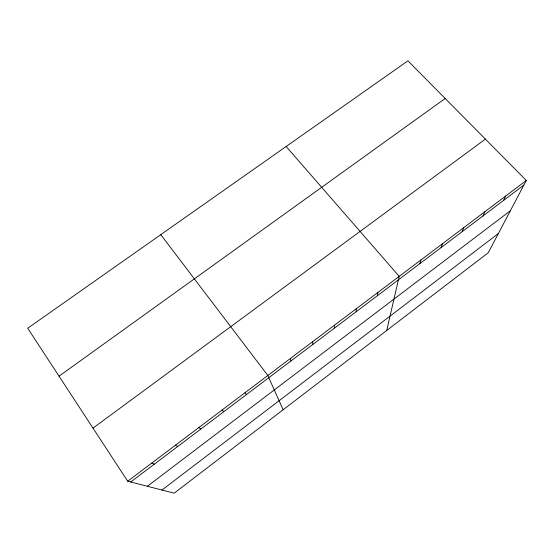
<?xml version="1.0" encoding="UTF-8"?>
<svg xmlns="http://www.w3.org/2000/svg" width="554" height="554" viewBox="0 0 554 554"><rect width="100%" height="100%" fill="white"/><g stroke="black" fill="none" stroke-linecap="round" stroke-linejoin="round"><path stroke-width="0.83" d="M356.104 311.777L356.34 308.71M377.371 295.718L377.89 292.45M386.72 330.489L399.212 276.363L286.148 146.485M419.877 263.614L420.957 259.958M441.109 247.583L442.473 243.725M462.126 231.711L463.76 227.659M482.922 216.005L484.826 211.767M503.51 200.458L505.67 196.04M526.3 180.472L488.24 252.783L174.178 493.171L127.711 481.211L27.7 328.252L407.938 60.829L526.3 180.472L127.711 481.211M161.983 490.034L498.378 233.525M147.385 486.274L510.373 210.735M130.723 481.987L523.883 185.071M92.989 428.117L485.394 139.123M59.036 376.173L445.194 98.487M151.706 463.109L154.358 464.134M175.438 445.201L177.744 446.476M198.914 427.494L200.873 429.004M222.133 409.974L223.761 411.719M160.778 234.661L267.824 375.494L283.129 409.773M245.097 392.641L246.405 394.621M290.303 358.535L290.975 360.959M312.546 341.749L312.913 344.394M334.561 325.143L334.623 328.003"/></g></svg>
